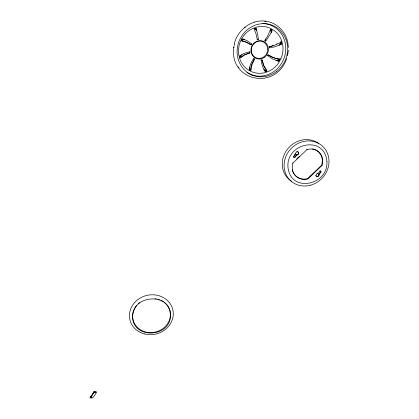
<?xml version="1.0" encoding="UTF-8"?>
<svg xmlns="http://www.w3.org/2000/svg" width="419" height="419" viewBox="0 0 419 419"><rect width="100%" height="100%" fill="white"/><g stroke="black" fill="none" stroke-linecap="round" stroke-linejoin="round"><path stroke-width="0.63" d="M233.666 47.305C229.34 81.38 275.702 90.902 286.727 58.524M280.892 42.24L275.33 44.985L269.407 46.876L269.585 47.829L274.665 46.855L281.406 44.335L280.892 42.24L281.081 40.957M288.377 50.306L287.528 55.837M250.358 70.041L251.52 64.851L254.16 59.236L253.767 58.508L251.761 61.614L250.29 64.887L249.2 69.313L249.687 70.46M234.032 46.263L233.839 47.378L234.022 46.965M234.226 45.378L234.451 44.534M234.163 44.487C237.034 30.65 250.672 19.384 265.08 21.107M281.406 44.335L281.73 43.147M239.485 57.057L239.867 55.879L243.366 53.752L246.461 52.579L249.871 51.862L250.059 52.862L244.68 54.894L240.427 57.958L239.867 55.879L239.427 57.026M280.363 58.461L279.394 59.273L278.347 61.195L272.706 59.021L267.673 55.706L268.218 54.837L272.439 57.167L276.236 58.524M249.53 52.925L249.881 51.841M241.632 40.79L242.669 38.82L247.147 40.732L251.735 43.979L251.191 44.864L246.299 42.151L241.616 40.769L243.025 41.083M281.385 41.9L280.29 44.833L281.285 42.487M93.5 392.441L93.825 391.713L95.307 391.618L94.982 392.346L93.5 392.441L91.95 394.955L90.012 397.107L91.169 397.463M239.851 57.021L240.668 55.298L239.794 56.989M271.213 32.74L272.277 30.613L270.47 29.587L267.641 36.013L264.918 40.622L265.73 41.156L271.213 32.74L270.538 29.812M279.143 45.315L280.882 42.209M265.096 39.852L265.662 38.946M239.93 57.272L241.522 54.742M267.657 55.727L268.181 54.926L272.109 57.089L274.953 58.152M294.295 155.103L295.379 153.778M296.767 151.578A1.645 1.508 -47.7 0 1 298.276 153.726L297.736 154.386A1.645 1.508 -47.7 0 1 296.558 154.716L294.751 156.931A0.817 0.754 -47 0 1 293.51 156.952M296.914 154.978L295.102 157.193A0.822 0.754 -47 0 1 293.997 157.361A0.822 0.754 -47 0 1 293.923 156.256L295.735 154.035A1.645 1.508 -47.6 0 1 296.05 152.458L296.725 151.945A1.645 1.508 -47.6 0 1 298.637 153.983L298.098 154.642A1.645 1.508 -47.6 0 1 296.914 154.978L296.558 154.716M317.916 173.576L319.723 171.397A0.812 0.733 -45.6 0 1 320.818 171.235A0.812 0.733 -45.6 0 1 320.87 172.319L319.063 174.493A1.618 1.467 -45.1 0 1 318.744 176.032L318.435 176.32A1.618 1.467 -45.1 0 1 316.445 174.199L316.754 173.906A1.618 1.467 -45.1 0 1 317.916 173.576L317.523 173.288A1.618 1.467 -45.1 0 0 317.125 173.298M316.172 176.069A1.618 1.467 -45.1 0 0 318.047 176.027L318.351 175.739A1.618 1.467 -45.1 0 0 318.67 174.204L320.477 172.031A0.812 0.733 -45.7 0 0 319.865 170.811M296.657 158.911L299.402 156.277M292.535 162.865L292.886 163.138L307.096 149.499A13.874 12.638 -46.6 0 1 319.582 152.778L320.917 154.532A13.874 12.638 -46.6 0 1 321.986 165.531L307.865 178.955L307.494 178.662A13.942 12.717 -46 0 1 293.059 172.298M307.494 178.662L321.588 165.254A13.853 12.617 -46.7 0 0 320.519 154.276L319.189 152.521A13.853 12.617 -46.7 0 0 312.448 148.923M239.825 57.754L243.994 54.957L249.514 52.857M245.246 27.261L244.439 27.916M251.761 43.964L250.693 44.639L246.906 42.487L242.957 41.072M276.708 44.047L277.106 43.854M279.546 59.728L277.195 60.849L278.991 60.064M241.773 39.805L243.533 39.098L241.721 39.784M254.254 22.181L254.197 22.202M273.345 45.53L271.386 46.2M276.042 60.462L279.552 59.414M241.564 40.177L244.424 39.428M269.909 46.619L270.894 46.357M261.121 60.106L261.938 60.064M258.319 39.527L257.355 39.774L256.025 33.913L254.118 28.948L255.449 28.272L256.156 28.272L257.957 35.84L258.319 39.527L257.041 39.417M93.72 391.959L95.202 391.865M93.568 392.315L95.029 392.268M279.573 59.074L276.43 58.576M92.829 393.666L93.762 393.713M265.148 21.118C275.183 22.123 283.914 29.644 286.931 39.187M264.777 21.385L265.924 21.579M279.394 59.273L275.362 58.283M90.211 396.908L91.368 397.264M90.604 396.51L91.761 396.872M254.715 28.466L256.47 29.236L254.778 28.466M266.714 71.492L264.447 70.46L263.336 68.349L261.728 63.767L261.137 60.106L262.09 59.859L263.928 65.71L267.055 70.801L265.059 71.46L264.447 70.46L266.673 71.481M254.008 28.539L256.774 30.252M263.865 69.418L266.851 71.303M306.718 149.253L307.096 149.499M321.588 165.254L321.986 165.531M318.67 174.204L319.063 174.493M253.778 58.524L254.59 59.053L252.013 64.599L250.997 70.298L249.2 69.313L249.74 70.444M264.818 40.303L265.751 41.182M266.348 70.544L263.698 65.935L261.875 60.079M238.291 66.81L239.029 67.909M253.668 75.137L254.019 75.671M251.384 74.472L251.683 75.038M270.81 29.278L271.758 31.666L270.91 29.267M249.928 69.921L249.384 68.213L250.017 70.439M286.984 39.37L287.717 42.02L288.419 47.515M249.624 67.098L250.195 70.188M269.417 46.745L269.59 47.902M262.729 23.501A26.596 24.763 -67.8 0 1 284.412 57.11A26.596 24.763 -67.8 0 1 247.001 72.545M164.295 302.366A18.928 17.032 -13.1 0 1 166.736 324.893A18.928 17.032 -13.1 0 1 142.298 330.79A18.928 17.032 -13.1 0 1 134.101 309.657M134.331 309.159A18.928 17.032 -13.1 0 1 136.762 305.435M138.328 303.796A18.928 17.032 -13.1 0 1 139.637 302.675M155.035 298.506A18.928 17.032 -13.1 0 1 156.177 298.689M157.853 299.082A18.928 17.032 -13.1 0 1 159.471 299.622M161.022 300.297A18.928 17.032 -13.1 0 1 163.415 301.706M291.577 181.265A23.291 21.264 -46.5 0 1 286.889 149.929A23.291 21.264 -46.5 0 1 318.791 143.602M307.865 178.955A13.963 12.738 -45.9 0 1 292.886 163.138M315.91 175.791A1.618 1.467 -45.1 0 1 315.737 175.446M293.457 156.172A0.817 0.754 -47 0 1 293.572 155.994M292.839 171.79A13.942 12.717 -46 0 1 292.184 169.669M132.587 315.889C131.87 339.107 169.197 338.217 170.585 316.376C171.727 292.781 133.619 293.64 132.587 315.889M267.647 49.007L267.563 50.647A8.715 8.118 -68 0 1 265.515 55.261L264.321 56.45A8.715 8.118 -68 0 1 259.853 58.356L258.298 58.361A8.715 8.118 -68 0 1 253.956 56.455L252.872 55.266A8.715 8.118 -68 0 1 251.253 50.641L251.327 48.944A8.715 8.118 -68 0 1 253.359 44.299L254.558 43.094A8.715 8.118 -68 0 1 259.062 41.172L260.676 41.172A8.715 8.118 -68 0 1 264.986 43.115L266.065 44.314A8.715 8.118 -68 0 1 267.647 48.96L267.647 49.007M326.92 161.593C328.512 185.303 290.398 193.51 287.968 167.097C285.931 142.947 324.914 134.635 326.92 161.593M93.83 392.734L92.086 395.656L90.127 397.83A14.115 5.772 48.2 0 0 92.096 398.034L93.332 396.924A21.746 18.782 -5.3 0 0 96.396 392.441L96.496 391.823A14.063 7.28 22.8 0 1 94.663 392.294L93.83 392.734M241.58 38.993L240.558 41.099A23.663 22.029 -67.8 0 0 238.757 54.711L239.862 59.095A23.663 22.029 -67.8 0 0 247.624 69.491L251.353 71.607A23.663 22.029 -67.8 0 0 264.028 72.875L268.212 71.555A23.663 22.029 -67.8 0 0 278.53 63.054L280.793 59.058A23.663 22.029 -67.8 0 0 282.825 45.592L281.819 41.182A23.663 22.029 -67.8 0 0 274.209 30.535L270.459 28.319A23.663 22.029 -67.8 0 0 257.554 26.9L253.27 28.241A23.663 22.029 -67.8 0 0 242.795 36.998L241.58 38.993M279.421 60.535L278.347 61.195L279.442 60.53M266.222 71.796L265.059 71.46L266.185 71.811M264.677 57.167A9.312 8.673 -67.9 0 0 263.499 41.319A9.312 8.673 -67.9 0 0 250.976 50.998A9.312 8.673 -67.9 0 0 264.677 57.167M276.545 71.487A26.858 24.993 -67.5 0 0 273.445 25.763A26.858 24.993 -67.5 0 0 237.18 53.47A26.858 24.993 -67.5 0 0 276.545 71.487M144.492 333.959A22.034 19.84 -13.1 0 0 172.817 309.756A22.034 19.84 -13.1 0 0 136.741 300.481A22.034 19.84 -13.1 0 0 144.492 333.959M310.16 185.292A23.522 21.448 -46.3 0 0 323.934 147.635A23.522 21.448 -46.3 0 0 285.538 157.439A23.522 21.448 -46.3 0 0 310.16 185.292"/></g></svg>
